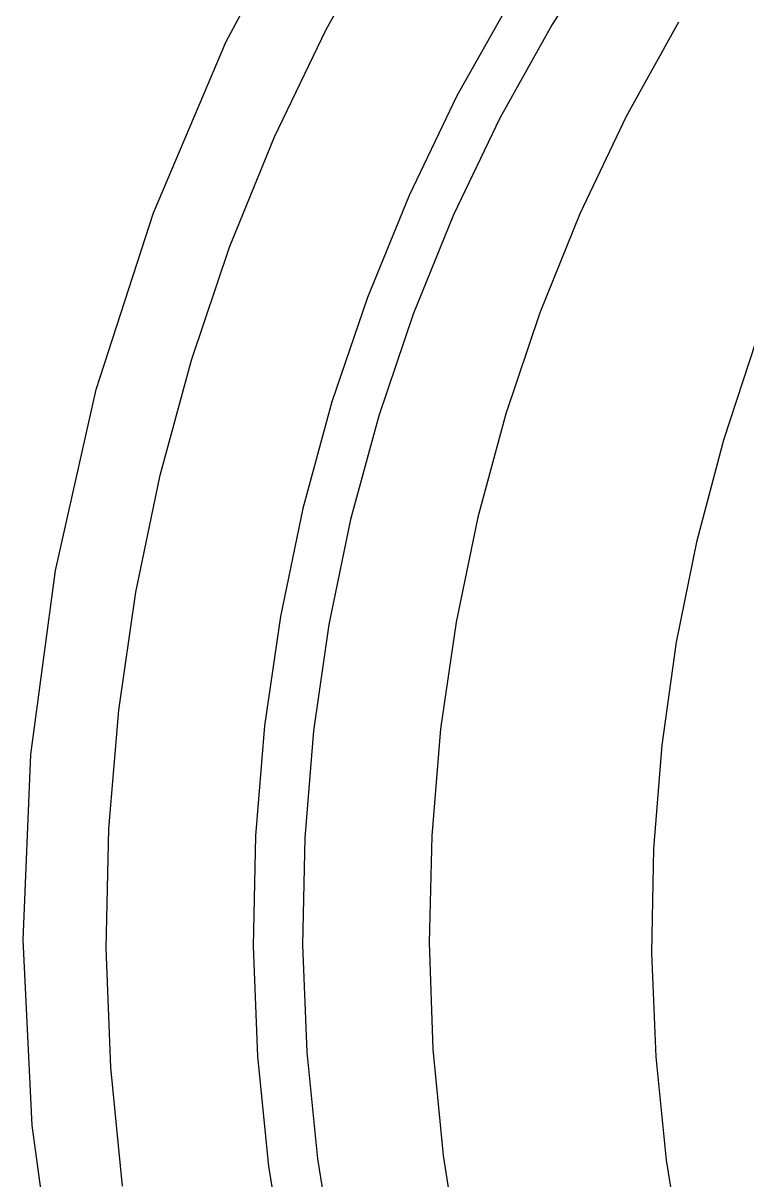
# Model space of a CAD drawing. Extents: x 0 to 395, y 0 to 289.
# Drawn here: x 223.997 to 227.102, y 162.826 to 167.79 of the extents above; entities that cross this region are included whole.
import ezdxf

# ---------------------------------------------------------------- set-up
doc = ezdxf.new("R2010")
doc.units = 0
doc.header["$LTSCALE"] = 10
doc.header["$MEASUREMENT"] = 0
doc.layers.add('1', color=7, linetype='CONTINUOUS')

msp = doc.modelspace()

# ---------------------------------------------------------------- linework, layer by layer
at = {"layer": '1'}
for points in [[(224.1453, 162.2664), (224.0354, 163.0586), (223.9973, 163.8552), (224.0308, 164.651), (224.1357, 165.4405), (224.3112, 166.2176), (224.5559, 166.9761), (224.8681, 167.7102), (225.2461, 168.415), (225.6871, 169.0843), (226.1862, 169.7102), (226.7287, 170.2793), (227.2965, 170.7798), (227.8708, 171.2079), (228.4365, 171.5651), (228.9867, 171.8593), (229.5173, 172.099), (230.0269, 172.2919), (230.514, 172.4445), (230.9762, 172.5622), (231.4124, 172.6499), (231.8221, 172.7123), (232.205, 172.7534)], [(226.8289, 162.4685), (226.7576, 162.9097), (226.7128, 163.3542), (226.6947, 163.8004), (226.7033, 164.2466), (226.7385, 164.6913), (226.8003, 165.133), (226.8885, 165.5701), (227.0026, 166.0011), (227.1424, 166.4245), (227.3071, 166.8388), (227.4963, 167.2423), (227.7094, 167.6339), (227.9458, 168.0124), (228.205, 168.3766), (228.4858, 168.7249), (228.7863, 169.0557), (229.1052, 169.3672), (229.4426, 169.6592), (229.7993, 169.9321), (230.176, 170.1862), (230.5724, 170.4198), (230.9873, 170.6311), (231.4195, 170.8179)], [(224.4237, 162.7994), (224.3732, 163.3086), (224.3536, 163.82), (224.3651, 164.3316), (224.4075, 164.8416), (224.4808, 165.3481), (224.5848, 165.8492), (224.7189, 166.343), (224.8828, 166.8278), (225.0758, 167.3017), (225.2971, 167.7629), (225.5459, 168.2099)], [(226.5145, 168.1715), (226.2667, 167.7837), (226.0429, 167.3816), (225.8438, 166.9666), (225.6702, 166.5401), (225.5228, 166.1039), (225.4023, 165.6596), (225.309, 165.2087), (225.2433, 164.7531), (225.2055, 164.2942), (225.1955, 163.834), (225.2136, 163.374), (225.2596, 162.9161), (225.3332, 162.4619)], [(226.0893, 167.8901), (225.8584, 167.477), (225.653, 167.0506), (225.4739, 166.6123), (225.3218, 166.1639), (225.1973, 165.707), (225.101, 165.2433), (225.0332, 164.7745), (224.994, 164.3025), (224.9838, 163.8289), (225.0025, 163.3557), (225.0499, 162.8845), (225.1258, 162.4172)], [(226.808, 167.7934), (226.5845, 167.3889), (226.3858, 166.9717), (226.2137, 166.5462), (226.0679, 166.1123), (225.9482, 165.6701), (225.8548, 165.2196), (225.7883, 164.7613), (225.7498, 164.3023), (225.7389, 163.8441), (225.7553, 163.3867), (225.7991, 162.9301), (225.8706, 162.4744)]]:
    msp.add_lwpolyline(points, dxfattribs=at)

doc.saveas('drawing.dxf')
